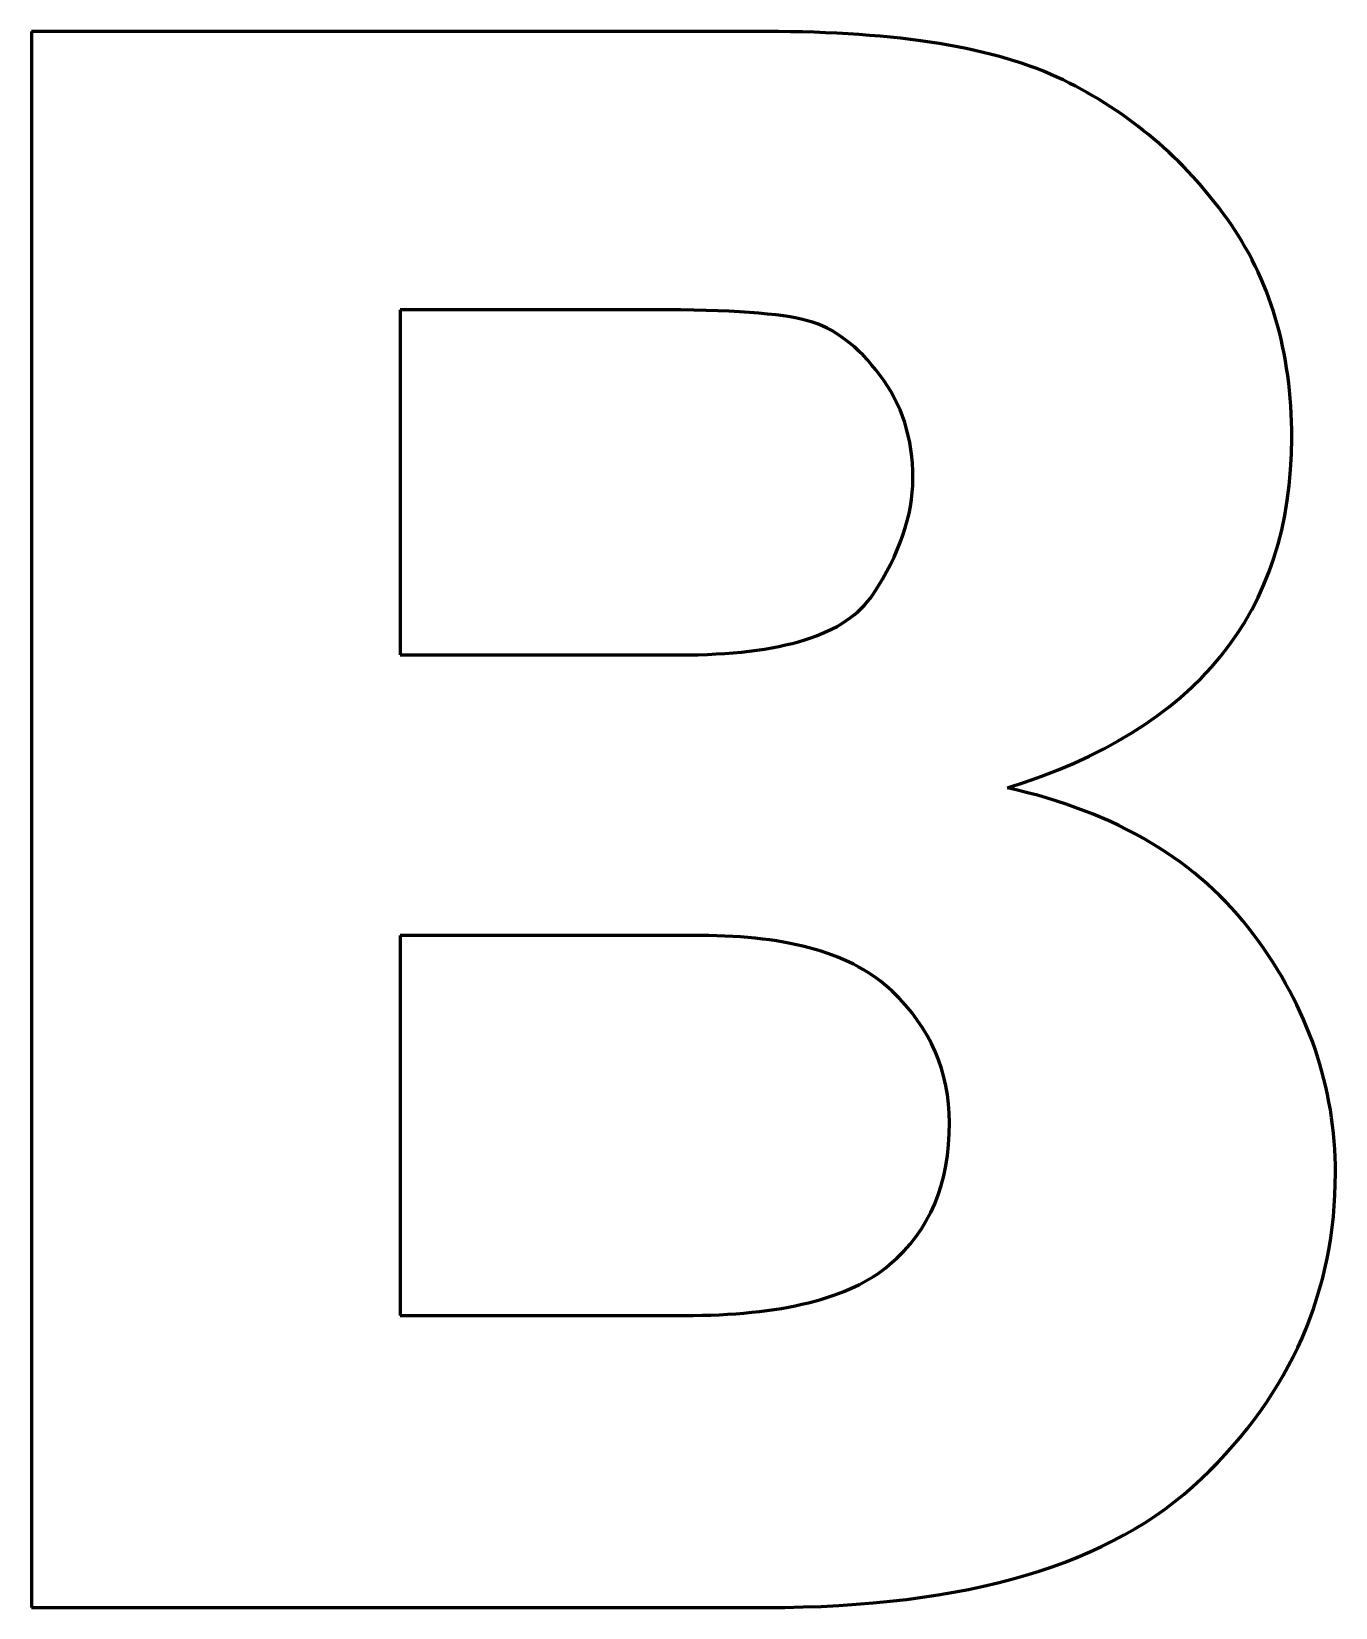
# Model space of a CAD drawing. Header units: millimetres. Extents: x 0 to 116, y 0 to 140.
import ezdxf

# ---------------------------------------------------------------- set-up
doc = ezdxf.new("R2010")
doc.units = ezdxf.units.MM
doc.linetypes.add('K5LT_BASIC', pattern=[0])

msp = doc.modelspace()

# ---------------------------------------------------------------- linework, layer by layer
at = {"color": 5, "linetype": 'K5LT_BASIC', "lineweight": 60, "true_color": 0x0000ff}
for p, q in [((0, 140.07), (0, 0)), ((65.29, 140.07), (0, 140.07)), ((55.23, 115.34), (32.75, 115.34)), ((32.75, 115.34), (32.75, 84.66)), ((32.75, 84.66), (57.58, 84.66)), ((32.75, 59.72), (32.75, 25.95)), ((59.44, 59.72), (32.75, 59.72)), ((32.75, 25.95), (58, 25.95)), ((0, 0), (65.29, 0))]:
    msp.add_line(p, q, dxfattribs=at)
for points in [[(91.66, 135.76), (85.78, 138.63), (76.99, 140.07), (65.29, 140.07)], [(106.23, 123.43), (102.38, 128.79), (97.54, 132.89), (91.66, 135.76)], [(111.98, 103.96), (111.98, 111.63), (110.05, 118.11), (106.23, 123.43)], [(68.96, 114.36), (66.65, 115.02), (62.07, 115.34), (55.23, 115.34)], [(75.37, 109.53), (73.45, 112.12), (71.31, 113.73), (68.96, 114.36)], [(78.32, 100.35), (78.32, 103.92), (77.34, 106.97), (75.37, 109.53)], [(86.72, 72.85), (103.53, 78.07), (111.98, 88.41), (111.98, 103.96)], [(74.78, 90.05), (77.12, 93.62), (78.32, 97.06), (78.32, 100.35)], [(57.58, 84.66), (66.69, 84.66), (72.4, 86.44), (74.78, 90.05)], [(108.58, 59.82), (103.71, 66.34), (96.42, 70.68), (86.72, 72.85)], [(76.46, 54.78), (73.03, 58.07), (67.35, 59.72), (59.44, 59.72)], [(115.86, 38.6), (115.86, 46.23), (113.45, 53.31), (108.58, 59.82)], [(81.57, 43.08), (81.57, 47.6), (79.89, 51.52), (76.46, 54.78)], [(76.25, 30.47), (79.82, 33.48), (81.57, 37.69), (81.57, 43.08)], [(103.96, 11.45), (111.91, 19.05), (115.86, 28.12), (115.86, 38.6)], [(58, 25.95), (66.62, 25.95), (72.71, 27.46), (76.25, 30.47)], [(65.29, 0), (83.11, 0), (96.04, 3.82), (103.96, 11.45)]]:
    msp.add_open_spline(points, degree=3, dxfattribs=at)

doc.saveas('drawing.dxf')
